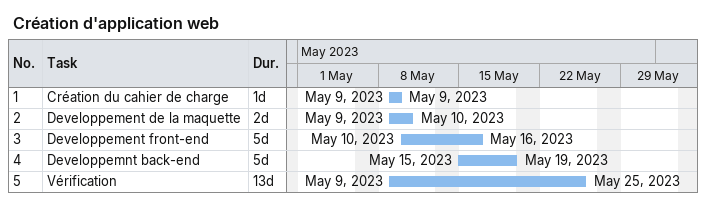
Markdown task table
Création d'application web

| ID | Task | Duration | Start | Finish |
|---|---|---|---|---|
| 1 | Création du cahier de charge | 1d | 2023-05-09 | 2023-05-09 |
| 2 | Developpement de la maquette | 2d | 2023-05-09 | 2023-05-10 |
| 3 | Developpement front-end | 5d | 2023-05-10 | 2023-05-16 |
| 4 | Developpemnt back-end | 5d | 2023-05-15 | 2023-05-19 |
| 5 | Vérification | 13d | 2023-05-09 | 2023-05-25 |
